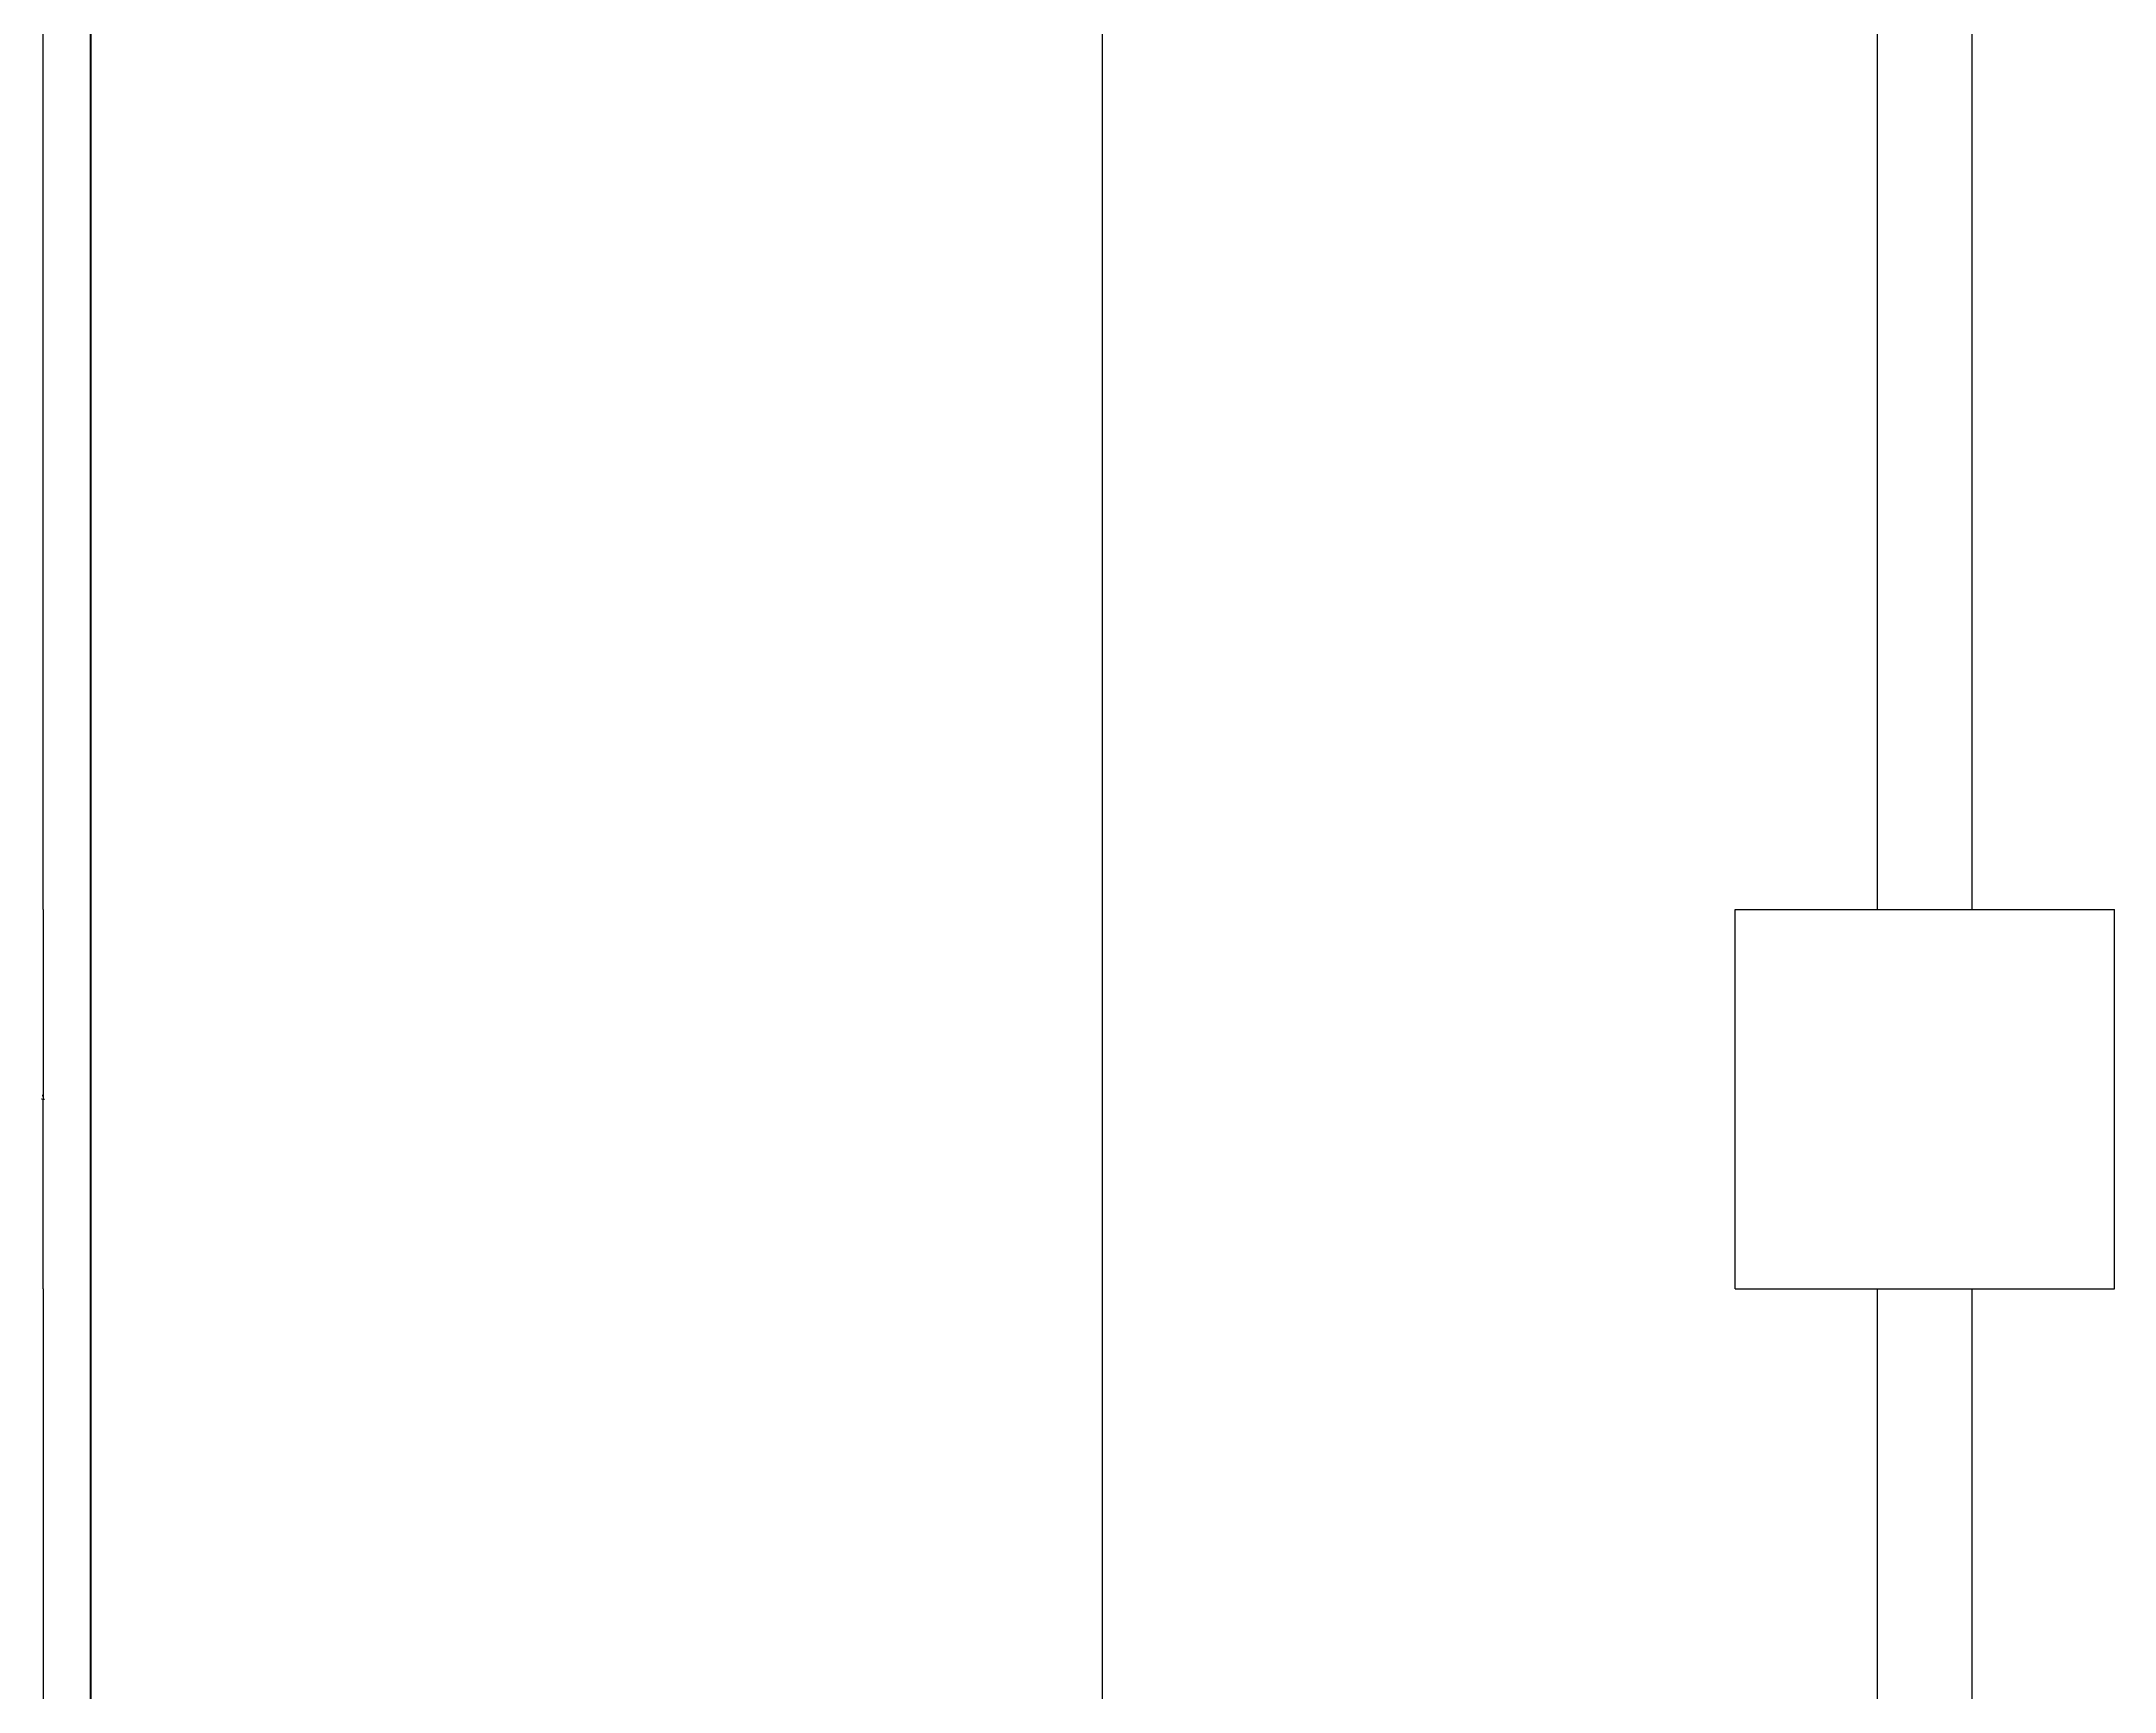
# Model space of a CAD drawing. Header units: metres. Extents: x -855790 to -837970, y 565220 to 577820.
# Drawn here: x -853055 to -852399, y 572974 to 573496 of the extents above; entities that cross this region are included whole.
import ezdxf

# ---------------------------------------------------------------- set-up
doc = ezdxf.new("R2010")
doc.units = ezdxf.units.M
for name, color, linetype in [('AXIS', 3, 'Continuous'), ('PUB_DIM', 3, 'Continuous'), ('WALL', 2, 'Continuous'), ('WINDOW', 3, 'Continuous')]:
    doc.layers.add(name, color=color, linetype=linetype)
doc.dimstyles.get("Standard").update_dxf_attribs({"dimtxt": 2.5, "dimasz": 2.5, "dimexe": 1.25, "dimexo": 0.625, "dimtad": 1, "dimcen": 2.5, "dimazin": 3, "dimtfac": 1, "dimtmove": 0, "dimatfit": 3})

# ---------------------------------------------------------------- blocks, each defined once
blk = doc.blocks.new('*D7')
for p, q in [((-853039.12, 576196.34), (-853039.12, 573871.24)), ((-853039.37, 573871.24), (-853039.62, 573871.24)), ((-853039.12, 571546.13), (-853039.12, 573871.24)), ((-853039.12, 573871.24), (-853039.12, 573871.24)), ((-853038.87, 573871.24), (-853038.62, 573871.24))]:
    blk.add_line(p, q)
at = {"layer": 'Defpoints'}
for p in [(-853039.12, 576196.34), (-853039.12, 573871.24), (-853039.12, 571546.13)]:
    blk.add_point(p, dxfattribs=at)
at = {"layer": 'PUB_DIM', "insert": (-853039.12, 573872.365), "char_height": 1, "attachment_point": 5}
blk.add_mtext('0', dxfattribs=at)
blk = doc.blocks.new('*D51')
for p, q in [((-853054.13, 573221.34), (-853054.13, 573161.34)), ((-853054.38, 573161.34), (-853054.63, 573161.34)), ((-853054.13, 573101.34), (-853054.13, 573161.34)), ((-853054.13, 573161.34), (-853054.13, 573161.34)), ((-853053.88, 573161.34), (-853053.63, 573161.34))]:
    blk.add_line(p, q)
at = {"layer": 'Defpoints'}
for p in [(-853054.13, 573221.34), (-853054.13, 573161.34), (-853054.13, 573101.34)]:
    blk.add_point(p, dxfattribs=at)
at = {"layer": 'AXIS', "insert": (-853054.13, 573162.465), "char_height": 1, "attachment_point": 5}
blk.add_mtext('0', dxfattribs=at)
blk = doc.blocks.new('*D52')
for p, q in [((-853054.13, 574521.34), (-853054.13, 573871.34)), ((-853054.38, 573871.34), (-853054.63, 573871.34)), ((-853054.13, 573221.34), (-853054.13, 573871.34)), ((-853054.13, 573871.34), (-853054.13, 573871.34)), ((-853053.88, 573871.34), (-853053.63, 573871.34))]:
    blk.add_line(p, q)
at = {"layer": 'Defpoints'}
for p in [(-853054.13, 574521.34), (-853054.13, 573871.34), (-853054.13, 573221.34)]:
    blk.add_point(p, dxfattribs=at)
at = {"layer": 'AXIS', "insert": (-853054.13, 573872.465), "char_height": 1, "attachment_point": 5}
blk.add_mtext('0', dxfattribs=at)
blk = doc.blocks.new('*D63')
for p, q in [((-853038.38, 575371.4), (-853038.38, 573871.52)), ((-853039.21, 573871.52), (-853039.46, 573871.52)), ((-853038.96, 572371.4), (-853038.96, 573871.52)), ((-853038.38, 573871.52), (-853038.96, 573871.52)), ((-853038.13, 573871.52), (-853037.88, 573871.52))]:
    blk.add_line(p, q)
at = {"layer": 'Defpoints'}
for p in [(-853038.38, 575371.4), (-853038.38, 573871.52), (-853038.96, 572371.4)]:
    blk.add_point(p, dxfattribs=at)
at = {"layer": 'PUB_DIM', "insert": (-853038.67, 573870.395), "char_height": 1, "attachment_point": 5}
blk.add_mtext('0,58', dxfattribs=at)
blk = doc.blocks.new('*D64')
for p, q in [((-853054.13, 573101.34), (-853054.13, 572798.84)), ((-853054.38, 572798.84), (-853054.63, 572798.84)), ((-853054.13, 572496.34), (-853054.13, 572798.84)), ((-853054.13, 572798.84), (-853054.13, 572798.84)), ((-853053.88, 572798.84), (-853053.63, 572798.84))]:
    blk.add_line(p, q)
at = {"layer": 'Defpoints'}
for p in [(-853054.13, 573101.34), (-853054.13, 572798.84), (-853054.13, 572496.34)]:
    blk.add_point(p, dxfattribs=at)
at = {"layer": 'AXIS', "insert": (-853054.13, 572799.965), "char_height": 1, "attachment_point": 5}
blk.add_mtext('0', dxfattribs=at)

msp = doc.modelspace()

# ---------------------------------------------------------------- linework, layer by layer
at = {"layer": 'WALL'}
for p, q in [((-853039.12, 571546.13), (-853039.12, 576196.34)), ((-852719.12, 571866.34), (-852719.12, 575876.34)), ((-852519.12, 573221.34), (-852399.12, 573221.34)), ((-852519.12, 573101.34), (-852519.12, 573221.34)), ((-852399.12, 573101.34), (-852399.12, 573221.34)), ((-852519.12, 573101.34), (-852399.12, 573101.34))]:
    msp.add_line(p, q, dxfattribs=at)
at = {"layer": 'WINDOW'}
for p, q in [((-852474.12, 573221.34), (-852474.12, 574521.34)), ((-852444.12, 573221.34), (-852444.12, 574521.34)), ((-852474.12, 572356.34), (-852474.12, 573101.34)), ((-852444.12, 572386.34), (-852444.12, 573101.34))]:
    msp.add_line(p, q, dxfattribs=at)

# ---------------------------------------------------------------- dimensions: what is measured, and where the dimension line sits
at = {"layer": 'AXIS'}
for base, p1, p2, picture, middle in [((-853054.13, 573871.34), (-853054.13, 574521.34), (-853054.13, 573221.34), '*D52', (-853054.13, 573872.465)), ((-853054.13, 573161.34), (-853054.13, 573221.34), (-853054.13, 573101.34), '*D51', (-853054.13, 573162.465)), ((-853054.13, 572798.84), (-853054.13, 573101.34), (-853054.13, 572496.34), '*D64', (-853054.13, 572799.965))]:
    dim = msp.add_linear_dim(base=base, p1=p1, p2=p2, dimstyle='Standard', dxfattribs=at)
    dim.commit()
    dim.dimension.update_dxf_attribs({"geometry": picture, "text_midpoint": middle})
at = {"layer": 'PUB_DIM'}
for base, p1, p2, picture, middle in [((-853039.12, 573871.24), (-853039.12, 576196.34), (-853039.12, 571546.13), '*D7', (-853039.12, 573872.365)), ((-853038.38, 573871.52), (-853038.38, 575371.4), (-853038.96, 572371.4), '*D63', (-853038.67, 573870.395))]:
    dim = msp.add_linear_dim(base=base, p1=p1, p2=p2, dimstyle='Standard', dxfattribs=at)
    dim.commit()
    dim.dimension.update_dxf_attribs({"geometry": picture, "text_midpoint": middle})

doc.saveas('drawing.dxf')
